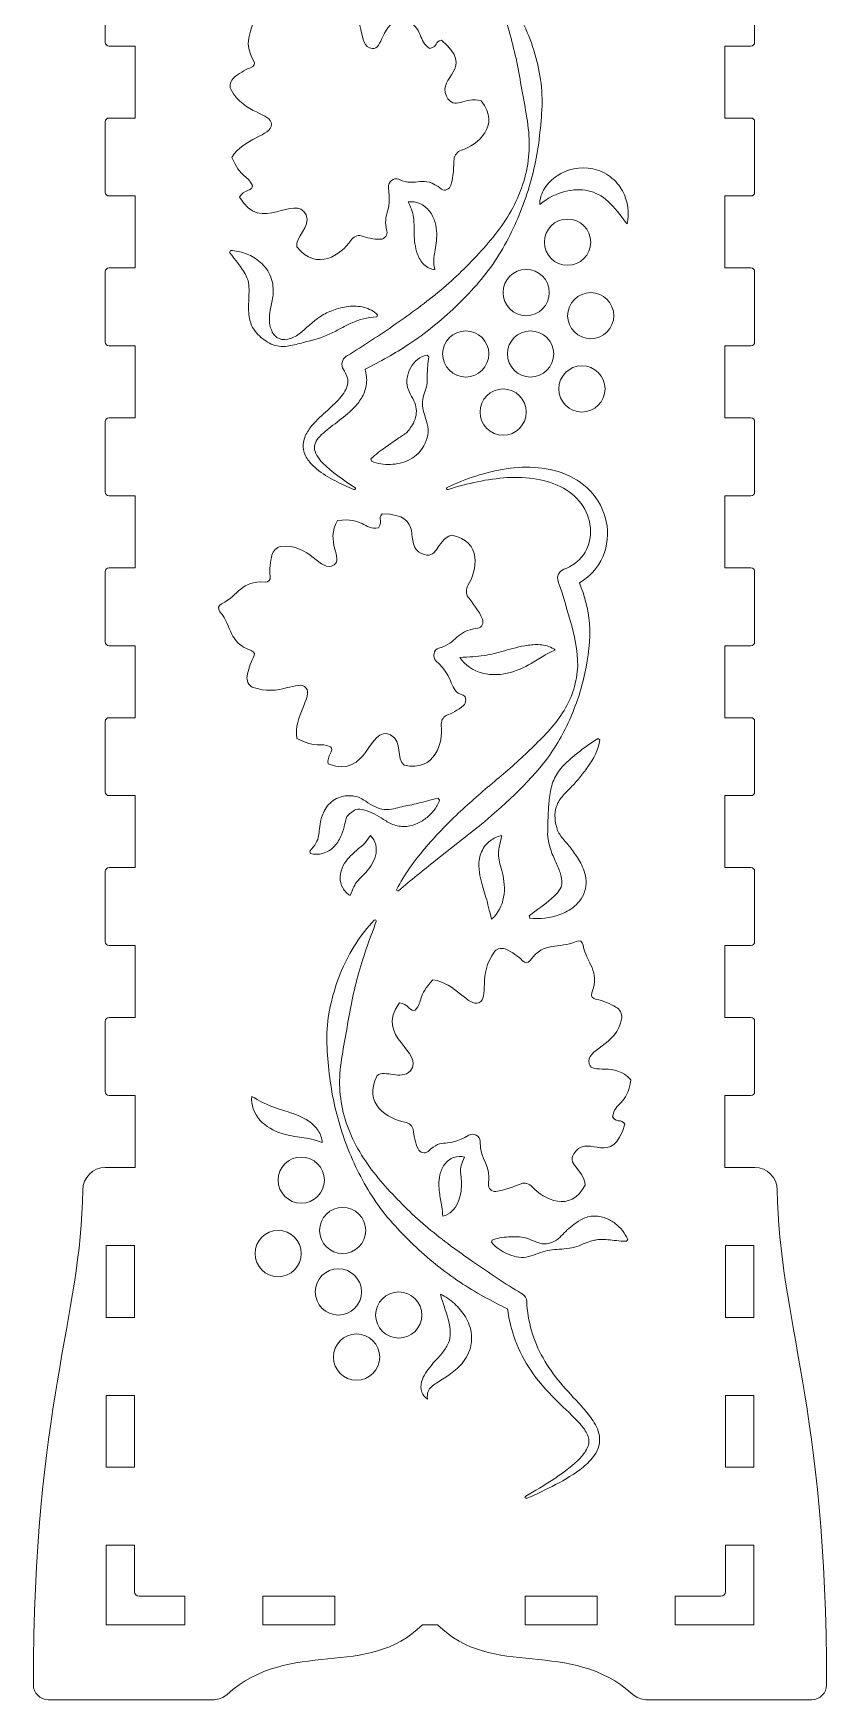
# Model space of a CAD drawing. Header units: inches. Extents: x 110 to 396, y -365 to 80.
# Drawn here: x 110 to 215.8, y -364.6 to -142.3 of the extents above; entities that cross this region are included whole.
import ezdxf

# ---------------------------------------------------------------- set-up
doc = ezdxf.new("R2010")
doc.units = ezdxf.units.IN
doc.header["$MEASUREMENT"] = 0
doc.layers.add('design3', color=7, linetype='Continuous')

# ---------------------------------------------------------------- blocks, each defined once
blk = doc.blocks.new('block 5')
at = {"layer": 'design3', "color": 1, "lineweight": 9}
for points in [[(123.5, -313.61), (119.7, -313.61), (119.7, -304.01), (123.5, -304.01), (123.5, -313.61)], [(202.3, -313.61), (206.1, -313.61), (206.1, -304.01), (202.3, -304.01), (202.3, -313.61)], [(123.5, -333.61), (119.7, -333.61), (119.7, -324.01), (123.5, -324.01), (123.5, -333.61)], [(202.3, -333.61), (206.1, -333.61), (206.1, -324.01), (202.3, -324.01), (202.3, -333.61)], [(140.6, -350.81), (140.6, -354.61), (150.2, -354.61), (150.2, -350.81), (140.6, -350.81)], [(185.2, -350.81), (185.2, -354.61), (175.6, -354.61), (175.6, -350.81), (185.2, -350.81)]]:
    blk.add_lwpolyline(points, dxfattribs=at)
for points in [[(119.7, -354.61), (119.7, -354.61), (119.7, -344.01), (119.7, -344.01), (119.7, -344.01), (123.5, -344.01), (123.5, -344.01), (123.5, -344.01), (123.5, -350.21), (123.5, -350.21), (123.5, -350.54), (123.77, -350.81), (124.1, -350.81), (124.1, -350.81), (130.2, -350.81), (130.2, -350.81), (130.2, -350.81), (130.2, -354.61), (130.2, -354.61), (130.2, -354.61), (119.7, -354.61), (119.7, -354.61)], [(206.1, -354.61), (206.1, -354.61), (206.1, -344.01), (206.1, -344.01), (206.1, -344.01), (202.3, -344.01), (202.3, -344.01), (202.3, -344.01), (202.3, -350.21), (202.3, -350.21), (202.3, -350.54), (202.03, -350.81), (201.7, -350.81), (201.7, -350.81), (195.6, -350.81), (195.6, -350.81), (195.6, -350.81), (195.6, -354.61), (195.6, -354.61), (195.6, -354.61), (206.1, -354.61), (206.1, -354.61)]]:
    blk.add_open_spline(points, degree=3, knots=[0, 0, 0, 0, 1, 1, 1, 2, 2, 2, 3, 3, 3, 4, 4, 4, 5, 5, 5, 6, 6, 6, 7, 7, 7, 7], dxfattribs=at)
blk = doc.blocks.new('block 3')
at = {"layer": 'design3', "color": 1, "lineweight": 9}
blk.add_open_spline([(161.9, -354.61), (154.55, -361.96), (144.25, -356.32), (135.83, -363.92), (135.42, -364.29), (134.66, -364.61), (134.11, -364.61), (134.11, -364.61), (111.99, -364.61), (111.99, -364.61), (110.88, -364.61), (110, -363.71), (110, -362.61), (110, -325.34), (116.37, -313.79), (116.6, -296.6), (116.6, -294.95), (117.94, -293.6), (119.6, -293.6), (119.6, -293.6), (123.6, -293.6), (123.6, -293.6), (123.6, -293.6), (123.6, -284), (123.6, -284), (123.6, -284), (120.1, -284), (120.1, -284), (119.82, -284), (119.6, -283.78), (119.6, -283.5), (119.6, -283.5), (119.6, -274.1), (119.6, -274.1), (119.6, -273.83), (119.82, -273.6), (120.1, -273.6), (120.1, -273.6), (123.6, -273.6), (123.6, -273.6), (123.6, -273.6), (123.6, -264), (123.6, -264), (123.6, -264), (120.1, -264), (120.1, -264), (119.82, -264), (119.6, -263.78), (119.6, -263.5), (119.6, -263.5), (119.6, -254.1), (119.6, -254.1), (119.6, -253.83), (119.82, -253.6), (120.1, -253.6), (120.1, -253.6), (123.6, -253.6), (123.6, -253.6), (123.6, -253.6), (123.6, -244), (123.6, -244), (123.6, -244), (120.1, -244), (120.1, -244), (119.82, -244), (119.6, -243.78), (119.6, -243.5), (119.6, -243.5), (119.6, -234.1), (119.6, -234.1), (119.6, -233.83), (119.82, -233.6), (120.1, -233.6), (120.1, -233.6), (123.6, -233.6), (123.6, -233.6), (123.6, -233.6), (123.6, -224), (123.6, -224), (123.6, -224), (120.1, -224), (120.1, -224), (119.82, -224), (119.6, -223.78), (119.6, -223.5), (119.6, -223.5), (119.6, -214.1), (119.6, -214.1), (119.6, -213.83), (119.82, -213.6), (120.1, -213.6), (120.1, -213.6), (123.6, -213.6), (123.6, -213.6), (123.6, -213.6), (123.6, -204), (123.6, -204), (123.6, -204), (120.1, -204), (120.1, -204), (119.82, -204), (119.6, -203.78), (119.6, -203.5), (119.6, -203.5), (119.6, -194.1), (119.6, -194.1), (119.6, -193.83), (119.82, -193.6), (120.1, -193.6), (120.1, -193.6), (123.6, -193.6), (123.6, -193.6), (123.6, -193.6), (123.6, -184), (123.6, -184), (123.6, -184), (120.1, -184), (120.1, -184), (119.82, -184), (119.6, -183.78), (119.6, -183.5), (119.6, -183.5), (119.6, -174.1), (119.6, -174.1), (119.6, -173.83), (119.82, -173.6), (120.1, -173.6), (120.1, -173.6), (123.6, -173.6), (123.6, -173.6), (123.6, -173.6), (123.6, -164), (123.6, -164), (123.6, -164), (120.1, -164), (120.1, -164), (119.82, -164), (119.6, -163.78), (119.6, -163.5), (119.6, -163.5), (119.6, -154.1), (119.6, -154.1), (119.6, -153.83), (119.82, -153.6), (120.1, -153.6), (120.1, -153.6), (123.6, -153.6), (123.6, -153.6), (123.6, -153.6), (123.6, -144), (123.6, -144), (123.6, -144), (120.1, -144), (120.1, -144), (119.82, -144), (119.6, -143.78), (119.6, -143.5), (119.6, -143.5), (119.6, -134.1), (119.6, -134.1), (119.6, -133.83), (119.82, -133.6), (120.1, -133.6), (120.1, -133.6), (123.6, -133.6), (123.6, -133.6), (123.6, -133.6), (123.6, -124), (123.6, -124), (123.6, -124), (120.1, -124), (120.1, -124), (119.82, -124), (119.6, -123.78), (119.6, -123.5), (119.6, -123.5), (119.6, -114.1), (119.6, -114.1), (119.6, -113.83), (119.82, -113.6), (120.1, -113.6), (120.1, -113.6), (123.6, -113.6), (123.6, -113.6), (123.6, -113.6), (123.6, -104), (123.6, -104), (123.6, -104), (120.1, -104), (120.1, -104), (119.82, -104), (119.6, -103.78), (119.6, -103.5), (119.6, -103.5), (119.6, -94.1), (119.6, -94.1), (119.6, -93.83), (119.82, -93.6), (120.1, -93.6), (120.1, -93.6), (123.6, -93.6), (123.6, -93.6), (123.6, -93.6), (123.6, -84), (123.6, -84), (123.6, -84), (120.1, -84), (120.1, -84), (119.82, -84), (119.6, -83.78), (119.6, -83.5), (119.6, -83.5), (119.6, -74.1), (119.6, -74.1), (119.6, -73.83), (119.82, -73.6), (120.1, -73.6), (120.1, -73.6), (123.6, -73.6), (123.6, -73.6), (123.6, -73.6), (123.6, -64), (123.6, -64), (123.6, -64), (120.1, -64), (120.1, -64), (119.82, -64), (119.6, -63.78), (119.6, -63.5), (119.6, -63.5), (119.6, -54.1), (119.6, -54.1), (119.6, -53.83), (119.82, -53.6), (120.1, -53.6), (120.1, -53.6), (123.6, -53.6), (123.6, -53.6), (123.6, -53.6), (123.6, 14.41), (123.6, 14.41), (123.6, 27.99), (112.03, 32.14), (112.03, 50.56), (112.03, 52.85), (113.88, 54.7), (116.16, 54.7), (117.66, 54.7), (118.98, 53.89), (119.7, 52.7), (119.7, 52.7), (123.5, 52.7), (123.5, 52.7), (135.77, 54.05), (136.55, 61.6), (142.09, 68.87), (146.57, 75.58), (154.22, 80), (162.9, 80), (171.58, 80), (179.22, 75.58), (183.7, 68.87), (189.25, 61.6), (190.02, 54.05), (202.3, 52.7), (202.3, 52.7), (206.1, 52.7), (206.1, 52.7), (206.82, 53.89), (208.13, 54.7), (209.63, 54.7), (211.92, 54.7), (213.77, 52.85), (213.77, 50.56), (213.77, 32.14), (202.2, 27.99), (202.2, 14.41), (202.2, 14.41), (202.2, -53.6), (202.2, -53.6), (202.2, -53.6), (205.69, -53.6), (205.69, -53.6), (205.97, -53.6), (206.19, -53.83), (206.19, -54.1), (206.19, -54.1), (206.19, -63.5), (206.19, -63.5), (206.19, -63.78), (205.97, -64), (205.69, -64), (205.69, -64), (202.2, -64), (202.2, -64), (202.2, -64), (202.2, -73.6), (202.2, -73.6), (202.2, -73.6), (205.69, -73.6), (205.69, -73.6), (205.97, -73.6), (206.19, -73.83), (206.19, -74.1), (206.19, -74.1), (206.19, -83.5), (206.19, -83.5), (206.19, -83.78), (205.97, -84), (205.69, -84), (205.69, -84), (202.2, -84), (202.2, -84), (202.2, -84), (202.2, -93.6), (202.2, -93.6), (202.2, -93.6), (205.69, -93.6), (205.69, -93.6), (205.97, -93.6), (206.19, -93.83), (206.19, -94.1), (206.19, -94.1), (206.19, -103.5), (206.19, -103.5), (206.19, -103.78), (205.97, -104), (205.69, -104), (205.69, -104), (202.2, -104), (202.2, -104), (202.2, -104), (202.2, -113.6), (202.2, -113.6), (202.2, -113.6), (205.69, -113.6), (205.69, -113.6), (205.97, -113.6), (206.19, -113.83), (206.19, -114.1), (206.19, -114.1), (206.19, -123.5), (206.19, -123.5), (206.19, -123.78), (205.97, -124), (205.69, -124), (205.69, -124), (202.2, -124), (202.2, -124), (202.2, -124), (202.2, -133.6), (202.2, -133.6), (202.2, -133.6), (205.69, -133.6), (205.69, -133.6), (205.97, -133.6), (206.19, -133.83), (206.19, -134.1), (206.19, -134.1), (206.19, -143.5), (206.19, -143.5), (206.19, -143.78), (205.97, -144), (205.69, -144), (205.69, -144), (202.2, -144), (202.2, -144), (202.2, -144), (202.2, -153.6), (202.2, -153.6), (202.2, -153.6), (205.69, -153.6), (205.69, -153.6), (205.97, -153.6), (206.19, -153.83), (206.19, -154.1), (206.19, -154.1), (206.19, -163.5), (206.19, -163.5), (206.19, -163.78), (205.97, -164), (205.69, -164), (205.69, -164), (202.2, -164), (202.2, -164), (202.2, -164), (202.2, -173.6), (202.2, -173.6), (202.2, -173.6), (205.69, -173.6), (205.69, -173.6), (205.97, -173.6), (206.19, -173.83), (206.19, -174.1), (206.19, -174.1), (206.19, -183.5), (206.19, -183.5), (206.19, -183.78), (205.97, -184), (205.69, -184), (205.69, -184), (202.2, -184), (202.2, -184), (202.2, -184), (202.2, -193.6), (202.2, -193.6), (202.2, -193.6), (205.69, -193.6), (205.69, -193.6), (205.97, -193.6), (206.19, -193.83), (206.19, -194.1), (206.19, -194.1), (206.19, -203.5), (206.19, -203.5), (206.19, -203.78), (205.97, -204), (205.69, -204), (205.69, -204), (202.2, -204), (202.2, -204), (202.2, -204), (202.2, -213.6), (202.2, -213.6), (202.2, -213.6), (205.69, -213.6), (205.69, -213.6), (205.97, -213.6), (206.19, -213.83), (206.19, -214.1), (206.19, -214.1), (206.19, -223.5), (206.19, -223.5), (206.19, -223.78), (205.97, -224), (205.69, -224), (205.69, -224), (202.2, -224), (202.2, -224), (202.2, -224), (202.2, -233.6), (202.2, -233.6), (202.2, -233.6), (205.69, -233.6), (205.69, -233.6), (205.97, -233.6), (206.19, -233.83), (206.19, -234.1), (206.19, -234.1), (206.19, -243.5), (206.19, -243.5), (206.19, -243.78), (205.97, -244), (205.69, -244), (205.69, -244), (202.2, -244), (202.2, -244), (202.2, -244), (202.2, -253.6), (202.2, -253.6), (202.2, -253.6), (205.69, -253.6), (205.69, -253.6), (205.97, -253.6), (206.19, -253.83), (206.19, -254.1), (206.19, -254.1), (206.19, -263.5), (206.19, -263.5), (206.19, -263.78), (205.97, -264), (205.69, -264), (205.69, -264), (202.2, -264), (202.2, -264), (202.2, -264), (202.2, -273.6), (202.2, -273.6), (202.2, -273.6), (205.69, -273.6), (205.69, -273.6), (205.97, -273.6), (206.19, -273.83), (206.19, -274.1), (206.19, -274.1), (206.19, -283.5), (206.19, -283.5), (206.19, -283.78), (205.97, -284), (205.69, -284), (205.69, -284), (202.2, -284), (202.2, -284), (202.2, -284), (202.2, -293.6), (202.2, -293.6), (202.2, -293.6), (206.2, -293.6), (206.2, -293.6), (207.85, -293.6), (209.2, -294.95), (209.2, -296.6), (209.42, -313.79), (215.79, -325.34), (215.79, -362.61), (215.79, -363.71), (214.91, -364.61), (213.81, -364.61), (213.81, -364.61), (191.69, -364.61), (191.69, -364.61), (191.13, -364.61), (190.37, -364.29), (189.96, -363.92), (181.55, -356.32), (171.25, -361.96), (163.9, -354.61), (163.9, -354.61), (161.9, -354.61), (161.9, -354.61)], degree=3, knots=[0, 0, 0, 0, 1, 1, 1, 2, 2, 2, 3, 3, 3, 4, 4, 4, 5, 5, 5, 6, 6, 6, 7, 7, 7, 8, 8, 8, 9, 9, 9, 10, 10, 10, 11, 11, 11, 12, 12, 12, 13, 13, 13, 14, 14, 14, 15, 15, 15, 16, 16, 16, 17, 17, 17, 18, 18, 18, 19, 19, 19, 20, 20, 20, 21, 21, 21, 22, 22, 22, 23, 23, 23, 24, 24, 24, 25, 25, 25, 26, 26, 26, 27, 27, 27, 28, 28, 28, 29, 29, 29, 30, 30, 30, 31, 31, 31, 32, 32, 32, 33, 33, 33, 34, 34, 34, 35, 35, 35, 36, 36, 36, 37, 37, 37, 38, 38, 38, 39, 39, 39, 40, 40, 40, 41, 41, 41, 42, 42, 42, 43, 43, 43, 44, 44, 44, 45, 45, 45, 46, 46, 46, 47, 47, 47, 48, 48, 48, 49, 49, 49, 50, 50, 50, 51, 51, 51, 52, 52, 52, 53, 53, 53, 54, 54, 54, 55, 55, 55, 56, 56, 56, 57, 57, 57, 58, 58, 58, 59, 59, 59, 60, 60, 60, 61, 61, 61, 62, 62, 62, 63, 63, 63, 64, 64, 64, 65, 65, 65, 66, 66, 66, 67, 67, 67, 68, 68, 68, 69, 69, 69, 70, 70, 70, 71, 71, 71, 72, 72, 72, 73, 73, 73, 74, 74, 74, 75, 75, 75, 76, 76, 76, 77, 77, 77, 78, 78, 78, 79, 79, 79, 80, 80, 80, 81, 81, 81, 82, 82, 82, 83, 83, 83, 84, 84, 84, 85, 85, 85, 86, 86, 86, 87, 87, 87, 88, 88, 88, 89, 89, 89, 90, 90, 90, 91, 91, 91, 92, 92, 92, 93, 93, 93, 94, 94, 94, 95, 95, 95, 96, 96, 96, 97, 97, 97, 98, 98, 98, 99, 99, 99, 100, 100, 100, 101, 101, 101, 102, 102, 102, 103, 103, 103, 104, 104, 104, 105, 105, 105, 106, 106, 106, 107, 107, 107, 108, 108, 108, 109, 109, 109, 110, 110, 110, 111, 111, 111, 112, 112, 112, 113, 113, 113, 114, 114, 114, 115, 115, 115, 116, 116, 116, 117, 117, 117, 118, 118, 118, 119, 119, 119, 120, 120, 120, 121, 121, 121, 122, 122, 122, 123, 123, 123, 124, 124, 124, 125, 125, 125, 126, 126, 126, 127, 127, 127, 128, 128, 128, 129, 129, 129, 130, 130, 130, 131, 131, 131, 132, 132, 132, 133, 133, 133, 134, 134, 134, 135, 135, 135, 136, 136, 136, 137, 137, 137, 138, 138, 138, 139, 139, 139, 140, 140, 140, 141, 141, 141, 142, 142, 142, 143, 143, 143, 144, 144, 144, 145, 145, 145, 146, 146, 146, 147, 147, 147, 148, 148, 148, 149, 149, 149, 150, 150, 150, 151, 151, 151, 152, 152, 152, 153, 153, 153, 154, 154, 154, 155, 155, 155, 156, 156, 156, 157, 157, 157, 158, 158, 158, 159, 159, 159, 160, 160, 160, 161, 161, 161, 162, 162, 162, 163, 163, 163, 164, 164, 164, 165, 165, 165, 166, 166, 166, 167, 167, 167, 168, 168, 168, 169, 169, 169, 170, 170, 170, 171, 171, 171, 172, 172, 172, 173, 173, 173, 173], dxfattribs=at)
at = {"layer": 'design3'}
blk.add_blockref('block 5', (0, 0), dxfattribs=at)
blk = doc.blocks.new('block 6')
at = {"layer": 'design3', "color": 1, "lineweight": 9}
for points, knots in [([(171.54, -172.72), (173.03, -170.49), (174.22, -168.08), (175.16, -165.6), (176.11, -163.13), (176.8, -160.58), (177.24, -157.96), (177.47, -156.65), (177.58, -155.3), (177.71, -153.99), (177.83, -152.66), (177.89, -151.32), (177.8, -149.98), (177.71, -148.64), (177.48, -147.31), (177.15, -146), (176.81, -144.7), (176.4, -143.42), (175.87, -142.18), (174.81, -139.71), (173.37, -137.4), (171.51, -135.5), (171.51, -135.5), (171.5, -135.5), (171.5, -135.5), (171.46, -135.46), (171.4, -135.44), (171.34, -135.46), (171.26, -135.49), (171.22, -135.58), (171.25, -135.66), (172.18, -138.13), (173.05, -140.51), (173.7, -142.94), (174.03, -144.15), (174.32, -145.37), (174.56, -146.59), (174.81, -147.82), (175.01, -149.05), (175.23, -150.29), (175.45, -151.52), (175.69, -152.77), (175.88, -154.04), (176.08, -155.31), (176.17, -156.57), (176.12, -157.84), (176.01, -160.38), (175.3, -162.89), (174.15, -165.16), (173, -167.43), (171.43, -169.46), (169.74, -171.32), (168.04, -173.18), (166.26, -174.96), (164.32, -176.57), (162.38, -178.19), (160.34, -179.67), (158.27, -181.12), (156.19, -182.57), (154.06, -183.97), (151.88, -185.29), (151.88, -185.29), (151.77, -185.36), (151.77, -185.36), (151.77, -185.36), (151.73, -185.38), (151.73, -185.38), (151.14, -185.77), (150.98, -186.57), (151.37, -187.16), (151.77, -187.78), (151.99, -188.37), (151.93, -188.93), (151.9, -189.49), (151.57, -190.14), (151.05, -190.76), (150.54, -191.39), (149.89, -191.99), (149.21, -192.61), (148.53, -193.23), (147.81, -193.86), (147.15, -194.64), (146.82, -195.04), (146.5, -195.48), (146.27, -196.01), (146.04, -196.54), (145.92, -197.19), (146.03, -197.8), (146.13, -198.41), (146.41, -198.93), (146.73, -199.35), (147.05, -199.77), (147.42, -200.11), (147.8, -200.43), (148.56, -201.05), (149.38, -201.54), (150.21, -201.98), (151.04, -202.42), (151.89, -202.8), (152.75, -203.15), (152.82, -203.18), (152.9, -203.16), (152.94, -203.09), (152.98, -203.02), (152.96, -202.93), (152.89, -202.89), (151.34, -201.9), (149.79, -200.86), (148.57, -199.6), (147.98, -198.98), (147.5, -198.24), (147.48, -197.62), (147.44, -197.01), (147.85, -196.41), (148.45, -195.84), (149.04, -195.27), (149.77, -194.73), (150.51, -194.17), (151.25, -193.61), (152.02, -193.03), (152.75, -192.28), (153.1, -191.9), (153.45, -191.48), (153.75, -190.98), (154.05, -190.49), (154.29, -189.9), (154.39, -189.27), (154.5, -188.64), (154.46, -187.98), (154.31, -187.39), (154.28, -187.29), (154.25, -187.2), (154.23, -187.11), (156.24, -186.12), (158.2, -185.02), (160.07, -183.78), (162.29, -182.31), (164.37, -180.63), (166.3, -178.78), (168.22, -176.93), (170.05, -174.96), (171.54, -172.72)], [0, 0, 0, 0, 1, 1, 1, 2, 2, 2, 3, 3, 3, 4, 4, 4, 5, 5, 5, 6, 6, 6, 7, 7, 7, 8, 8, 8, 9, 9, 9, 10, 10, 10, 11, 11, 11, 12, 12, 12, 13, 13, 13, 14, 14, 14, 15, 15, 15, 16, 16, 16, 17, 17, 17, 18, 18, 18, 19, 19, 19, 20, 20, 20, 21, 21, 21, 22, 22, 22, 23, 23, 23, 24, 24, 24, 25, 25, 25, 26, 26, 26, 27, 27, 27, 28, 28, 28, 29, 29, 29, 30, 30, 30, 31, 31, 31, 32, 32, 32, 33, 33, 33, 34, 34, 34, 35, 35, 35, 36, 36, 36, 37, 37, 37, 38, 38, 38, 39, 39, 39, 40, 40, 40, 41, 41, 41, 42, 42, 42, 43, 43, 43, 44, 44, 44, 45, 45, 45, 46, 46, 46, 47, 47, 47, 47]), ([(141.75, -154.48), (141.79, -155.96), (137.98, -156.27), (136.49, -158.86), (137.58, -161.6), (138.58, -161.19), (139.21, -162.62), (139.36, -163.3), (137.97, -163.19), (137.51, -164.15), (140.29, -169.2), (144.88, -163.57), (146.38, -166.51), (147.03, -168.25), (144.85, -169.44), (145.15, -170.8), (147.81, -174.16), (151.06, -171.81), (152.34, -169.93), (152.63, -169.49), (153.21, -169.17), (153.72, -169.33), (154.42, -169.54), (155.36, -169.81), (156.31, -169.78), (156.84, -169.76), (157.3, -169.2), (157.16, -168.68), (156.52, -166.2), (157.85, -166.38), (157.35, -162.85), (157.26, -162.17), (158.09, -161.49), (158.72, -161.78), (161.19, -162.92), (161.91, -161.03), (164.43, -163.1), (164.84, -163.44), (165.53, -163.07), (165.68, -162.57), (166.02, -161.43), (166.08, -160.04), (166.11, -159.09), (166.12, -158.56), (166.58, -158.07), (167.08, -157.9), (169.24, -157.14), (172.39, -154.69), (169.72, -151.33), (167.57, -150.57), (166.13, -152.8), (165.09, -150.67), (163.8, -148.06), (169.03, -147.15), (164.45, -143.2), (163.41, -143.43), (164.06, -144), (162.89, -144.33), (161.17, -143.28), (162.29, -141.89), (159.33, -140.09), (156.23, -141.11), (156.67, -144.51), (155.17, -144.32), (153.06, -144.04), (154.57, -139.97), (151.3, -137.87), (150.86, -137.59), (150.08, -137.66), (149.66, -137.98), (148.99, -138.49), (148.15, -139.24), (147.67, -139.97), (147.38, -140.41), (147.03, -140.51), (146.64, -140.15), (144.27, -137.89), (142.89, -139.26), (140.35, -138.65), (139.83, -138.52), (139.51, -138.78), (139.51, -139.31), (139.5, -141.94), (137.72, -143.1), (139.36, -145.94), (139.62, -146.4), (139.44, -146.72), (138.94, -146.89), (138.18, -147.16), (137.35, -147.73), (136.74, -148.22), (136.33, -148.55), (136.07, -149.31), (136.33, -149.77), (138.24, -153.2), (141.71, -152.83), (141.75, -154.48)], [0, 0, 0, 0, 1, 1, 1, 2, 2, 2, 3, 3, 3, 4, 4, 4, 5, 5, 5, 6, 6, 6, 7, 7, 7, 8, 8, 8, 9, 9, 9, 10, 10, 10, 11, 11, 11, 12, 12, 12, 13, 13, 13, 14, 14, 14, 15, 15, 15, 16, 16, 16, 17, 17, 17, 18, 18, 18, 19, 19, 19, 20, 20, 20, 21, 21, 21, 22, 22, 22, 23, 23, 23, 24, 24, 24, 25, 25, 25, 26, 26, 26, 27, 27, 27, 28, 28, 28, 29, 29, 29, 30, 30, 30, 31, 31, 31, 32, 32, 32, 32]), ([(188.56, -163.33), (188.18, -162.62), (187.63, -161.97), (186.95, -161.45), (186.27, -160.93), (185.46, -160.55), (184.62, -160.38), (182.92, -160.01), (181.17, -160.41), (179.84, -161.3), (179.17, -161.75), (178.6, -162.32), (178.18, -162.99), (177.77, -163.65), (177.51, -164.41), (177.53, -165.16), (178.66, -164.2), (179.76, -163.71), (180.86, -163.42), (181.96, -163.13), (183.03, -163.1), (183.98, -163.31), (184.94, -163.52), (185.82, -163.97), (186.67, -164.74), (187.53, -165.5), (188.28, -166.55), (189.17, -167.74), (189.51, -166.29), (189.32, -164.74), (188.56, -163.33)], [0, 0, 0, 0, 1, 1, 1, 2, 2, 2, 3, 3, 3, 4, 4, 4, 5, 5, 5, 6, 6, 6, 7, 7, 7, 8, 8, 8, 9, 9, 9, 10, 10, 10, 10]), ([(163.79, -169), (163.78, -168.54), (163.72, -168.04), (163.57, -167.53), (163.43, -167.02), (163.2, -166.49), (162.84, -166.04), (162.49, -165.59), (162.04, -165.22), (161.54, -165.01), (161.04, -164.8), (160.52, -164.71), (159.99, -164.8), (160.46, -165.76), (160.69, -166.47), (160.73, -167.09), (160.78, -167.7), (160.77, -168.32), (160.79, -169.1), (160.83, -169.87), (160.87, -170.78), (161.23, -171.77), (161.41, -172.25), (161.68, -172.76), (162.09, -173.15), (162.5, -173.54), (163.02, -173.8), (163.56, -173.8), (163.26, -172.76), (163.44, -172.15), (163.55, -171.44), (163.68, -170.73), (163.82, -169.93), (163.79, -169)], [0, 0, 0, 0, 1, 1, 1, 2, 2, 2, 3, 3, 3, 4, 4, 4, 5, 5, 5, 6, 6, 6, 7, 7, 7, 8, 8, 8, 9, 9, 9, 10, 10, 10, 11, 11, 11, 11]), ([(184.33, -170.16), (184.33, -168.46), (182.95, -167.08), (181.25, -167.08), (179.54, -167.08), (178.16, -168.46), (178.16, -170.16), (178.16, -171.87), (179.54, -173.25), (181.25, -173.25), (182.95, -173.25), (184.33, -171.87), (184.33, -170.16)], [0, 0, 0, 0, 1, 1, 1, 2, 2, 2, 3, 3, 3, 4, 4, 4, 4]), ([(138.69, -175.58), (138.76, -175.95), (138.77, -176.32), (138.76, -176.8), (138.76, -177.27), (138.72, -177.84), (138.71, -178.5), (138.7, -179.15), (138.7, -179.91), (138.91, -180.69), (139.02, -181.07), (139.18, -181.46), (139.39, -181.79), (139.61, -182.13), (139.86, -182.43), (140.14, -182.68), (140.41, -182.93), (140.71, -183.15), (141, -183.33), (141.3, -183.55), (141.63, -183.73), (141.98, -183.86), (142.68, -184.13), (143.42, -184.12), (144.08, -184.01), (144.74, -183.9), (145.36, -183.72), (145.99, -183.56), (147.24, -183.23), (148.5, -182.91), (149.56, -182.41), (150.09, -182.17), (150.58, -181.87), (151.07, -181.62), (151.57, -181.37), (152.05, -181.12), (152.53, -180.91), (153.51, -180.47), (154.49, -180.18), (155.79, -180.13), (155.79, -180.13), (155.9, -179.85), (155.9, -179.85), (155.42, -179.37), (154.78, -179.04), (154.1, -178.86), (153.41, -178.69), (152.69, -178.66), (152, -178.74), (151.3, -178.82), (150.64, -179), (150.02, -179.23), (149.4, -179.47), (148.81, -179.73), (148.28, -180.07), (147.21, -180.73), (146.4, -181.69), (145.45, -182.4), (144.98, -182.74), (144.46, -183.01), (143.92, -183.12), (143.39, -183.22), (142.86, -183.14), (142.47, -182.86), (142.27, -182.72), (142.11, -182.54), (141.97, -182.33), (141.83, -182.09), (141.72, -181.85), (141.64, -181.61), (141.48, -181.12), (141.47, -180.69), (141.48, -180.27), (141.48, -179.84), (141.56, -179.38), (141.68, -178.82), (141.8, -178.28), (141.95, -177.64), (141.99, -176.9), (142.02, -176.17), (141.91, -175.3), (141.55, -174.54), (141.2, -173.77), (140.67, -173.14), (140.09, -172.68), (139.51, -172.21), (138.89, -171.89), (138.26, -171.66), (137.62, -171.44), (136.97, -171.3), (136.3, -171.27), (136.3, -171.27), (136.16, -171.53), (136.16, -171.53), (136.95, -172.58), (137.75, -173.49), (138.24, -174.37), (138.48, -174.8), (138.63, -175.2), (138.69, -175.58)], [0, 0, 0, 0, 1, 1, 1, 2, 2, 2, 3, 3, 3, 4, 4, 4, 5, 5, 5, 6, 6, 6, 7, 7, 7, 8, 8, 8, 9, 9, 9, 10, 10, 10, 11, 11, 11, 12, 12, 12, 13, 13, 13, 14, 14, 14, 15, 15, 15, 16, 16, 16, 17, 17, 17, 18, 18, 18, 19, 19, 19, 20, 20, 20, 21, 21, 21, 22, 22, 22, 23, 23, 23, 24, 24, 24, 25, 25, 25, 26, 26, 26, 27, 27, 27, 28, 28, 28, 29, 29, 29, 30, 30, 30, 31, 31, 31, 32, 32, 32, 33, 33, 33, 33]), ([(175.73, -173.8), (174.03, -173.8), (172.65, -175.18), (172.65, -176.89), (172.65, -178.59), (174.03, -179.97), (175.73, -179.97), (177.43, -179.97), (178.81, -178.59), (178.81, -176.89), (178.81, -175.18), (177.43, -173.8), (175.73, -173.8)], [0, 0, 0, 0, 1, 1, 1, 2, 2, 2, 3, 3, 3, 4, 4, 4, 4]), ([(184.33, -176.89), (182.63, -176.89), (181.25, -178.27), (181.25, -179.97), (181.25, -181.67), (182.63, -183.05), (184.33, -183.05), (186.03, -183.05), (187.41, -181.67), (187.41, -179.97), (187.41, -178.27), (186.03, -176.89), (184.33, -176.89)], [0, 0, 0, 0, 1, 1, 1, 2, 2, 2, 3, 3, 3, 4, 4, 4, 4]), ([(167.66, -188.16), (169.36, -188.16), (170.74, -186.78), (170.74, -185.08), (170.74, -183.38), (169.36, -182), (167.66, -182), (165.96, -182), (164.58, -183.38), (164.58, -185.08), (164.58, -186.78), (165.96, -188.16), (167.66, -188.16)], [0, 0, 0, 0, 1, 1, 1, 2, 2, 2, 3, 3, 3, 4, 4, 4, 4]), ([(179.39, -185.08), (179.39, -183.38), (178.01, -182), (176.3, -182), (174.6, -182), (173.22, -183.38), (173.22, -185.08), (173.22, -186.78), (174.6, -188.16), (176.3, -188.16), (178.01, -188.16), (179.39, -186.78), (179.39, -185.08)], [0, 0, 0, 0, 1, 1, 1, 2, 2, 2, 3, 3, 3, 4, 4, 4, 4]), ([(162.52, -188.52), (162.52, -188.52), (162.54, -187.63), (162.54, -187.63), (162.55, -187.03), (162.62, -186.38), (162.75, -185.45), (162.75, -185.45), (162.53, -185.24), (162.53, -185.24), (161.58, -185.38), (160.79, -186.04), (160.32, -186.89), (160.09, -187.31), (159.93, -187.77), (159.86, -188.23), (159.78, -188.69), (159.79, -189.15), (159.91, -189.57), (160.14, -190.43), (160.75, -191.12), (160.95, -191.86), (161.16, -192.59), (161.11, -193.38), (160.8, -194.05), (160.66, -194.38), (160.47, -194.67), (160.31, -194.9), (160.14, -195.14), (160, -195.34), (159.83, -195.51), (159.49, -195.84), (159.05, -196.07), (158.56, -196.41), (158.56, -196.41), (156.92, -197.56), (156.92, -197.56), (156.32, -197.99), (155.67, -198.44), (155.02, -199.09), (155.02, -199.09), (155.08, -199.38), (155.08, -199.38), (155.93, -199.74), (156.77, -199.84), (157.63, -199.82), (158.48, -199.78), (159.35, -199.61), (160.19, -199.17), (161.02, -198.75), (161.78, -197.97), (162.24, -197), (162.47, -196.52), (162.63, -196), (162.65, -195.5), (162.67, -194.99), (162.57, -194.52), (162.45, -194.09), (162.17, -193.23), (161.91, -192.5), (161.9, -191.72), (161.88, -190.95), (162.24, -190.13), (162.41, -189.46), (162.5, -189.13), (162.52, -188.82), (162.52, -188.52)], [0, 0, 0, 0, 1, 1, 1, 2, 2, 2, 3, 3, 3, 4, 4, 4, 5, 5, 5, 6, 6, 6, 7, 7, 7, 8, 8, 8, 9, 9, 9, 10, 10, 10, 11, 11, 11, 12, 12, 12, 13, 13, 13, 14, 14, 14, 15, 15, 15, 16, 16, 16, 17, 17, 17, 18, 18, 18, 19, 19, 19, 20, 20, 20, 21, 21, 21, 22, 22, 22, 22]), ([(183.16, -192.83), (184.86, -192.83), (186.24, -191.45), (186.24, -189.75), (186.24, -188.04), (184.86, -186.66), (183.16, -186.66), (181.46, -186.66), (180.08, -188.04), (180.08, -189.75), (180.08, -191.45), (181.46, -192.83), (183.16, -192.83)], [0, 0, 0, 0, 1, 1, 1, 2, 2, 2, 3, 3, 3, 4, 4, 4, 4]), ([(169.57, -192.83), (169.57, -194.53), (170.95, -195.91), (172.65, -195.91), (174.35, -195.91), (175.73, -194.53), (175.73, -192.83), (175.73, -191.13), (174.35, -189.75), (172.65, -189.75), (170.95, -189.75), (169.57, -191.13), (169.57, -192.83)], [0, 0, 0, 0, 1, 1, 1, 2, 2, 2, 3, 3, 3, 4, 4, 4, 4]), ([(186.56, -208.62), (186.48, -207.03), (185.91, -205.51), (185.01, -204.25), (184.1, -202.99), (182.87, -202.02), (181.53, -201.37), (180.18, -200.72), (178.74, -200.37), (177.31, -200.25), (175.88, -200.11), (174.46, -200.19), (173.07, -200.4), (171.69, -200.6), (170.34, -200.93), (169.02, -201.36), (167.71, -201.78), (166.43, -202.3), (165.19, -202.88), (165.19, -202.88), (165.19, -202.88), (165.19, -202.88), (165.12, -202.91), (165.09, -202.99), (165.11, -203.06), (165.14, -203.14), (165.22, -203.18), (165.3, -203.16), (167.89, -202.35), (170.55, -201.74), (173.2, -201.58), (174.52, -201.5), (175.84, -201.55), (177.11, -201.77), (178.38, -201.98), (179.61, -202.37), (180.68, -202.99), (181.76, -203.59), (182.68, -204.42), (183.31, -205.41), (183.95, -206.4), (184.29, -207.55), (184.3, -208.7), (184.32, -209.84), (183.98, -210.96), (183.35, -211.86), (182.73, -212.77), (181.81, -213.44), (180.75, -213.81), (180.75, -213.81), (180.75, -213.81), (180.75, -213.81), (180.1, -214.04), (179.76, -214.75), (179.98, -215.4), (179.98, -215.4), (180.01, -215.47), (180.01, -215.47), (180.7, -217.44), (181.24, -219.4), (181.79, -221.37), (182.32, -223.34), (182.75, -225.41), (182.54, -227.5), (182.33, -229.58), (181.54, -231.58), (180.35, -233.3), (179.18, -235.03), (177.67, -236.49), (176.18, -237.93), (175.43, -238.66), (174.67, -239.37), (173.89, -240.07), (173.1, -240.76), (172.29, -241.44), (171.48, -242.12), (169.86, -243.48), (168.24, -244.87), (166.67, -246.36), (165.11, -247.85), (163.58, -249.4), (162.18, -251.08), (160.77, -252.75), (159.47, -254.54), (158.46, -256.49), (158.43, -256.54), (158.44, -256.61), (158.48, -256.66), (158.53, -256.72), (158.63, -256.73), (158.7, -256.68), (160.37, -255.28), (162.01, -253.94), (163.67, -252.62), (163.67, -252.62), (168.68, -248.67), (168.68, -248.67), (172.03, -246.03), (175.24, -243.06), (178.07, -239.64), (179.45, -237.91), (180.58, -235.95), (181.49, -233.93), (182.39, -231.9), (183.09, -229.82), (183.55, -227.66), (184.02, -225.51), (184.32, -223.24), (184.15, -220.98), (184.02, -219.11), (183.51, -217.32), (182.83, -215.62), (183.84, -215.02), (184.73, -214.2), (185.37, -213.2), (186.25, -211.83), (186.64, -210.2), (186.56, -208.62)], [0, 0, 0, 0, 1, 1, 1, 2, 2, 2, 3, 3, 3, 4, 4, 4, 5, 5, 5, 6, 6, 6, 7, 7, 7, 8, 8, 8, 9, 9, 9, 10, 10, 10, 11, 11, 11, 12, 12, 12, 13, 13, 13, 14, 14, 14, 15, 15, 15, 16, 16, 16, 17, 17, 17, 18, 18, 18, 19, 19, 19, 20, 20, 20, 21, 21, 21, 22, 22, 22, 23, 23, 23, 24, 24, 24, 25, 25, 25, 26, 26, 26, 27, 27, 27, 28, 28, 28, 29, 29, 29, 30, 30, 30, 31, 31, 31, 32, 32, 32, 33, 33, 33, 34, 34, 34, 35, 35, 35, 36, 36, 36, 37, 37, 37, 38, 38, 38, 39, 39, 39, 39]), ([(146.36, -229.63), (147.34, -230.75), (144.63, -233.43), (145.15, -236.37), (147.74, -237.77), (148.25, -236.81), (149.65, -237.51), (150.2, -237.93), (149.07, -238.74), (149.33, -239.77), (154.71, -241.85), (154.6, -234.59), (157.64, -235.87), (159.27, -236.79), (158.36, -239.1), (159.46, -239.95), (163.66, -240.81), (164.64, -236.93), (164.4, -234.66), (164.35, -234.13), (164.59, -233.52), (165.07, -233.31), (165.75, -233.02), (166.64, -232.63), (167.35, -231.99), (167.75, -231.64), (167.8, -230.77), (167.3, -230.6), (165.28, -229.94), (166.35, -228.4), (163.69, -226.02), (163.18, -225.56), (163.39, -224.5), (164.06, -224.32), (166.68, -223.6), (166.16, -222.06), (169.28, -221.66), (169.8, -221.59), (170.1, -220.93), (169.89, -220.44), (169.42, -219.36), (168.57, -218.26), (167.98, -217.51), (167.65, -217.09), (167.69, -216.43), (167.96, -215.97), (169.12, -214), (169.96, -210.1), (165.76, -209.23), (163.63, -210.04), (163.96, -212.67), (161.78, -211.71), (159.12, -210.54), (162.55, -206.48), (156.5, -206.41), (155.85, -207.25), (156.71, -207.26), (156.03, -208.27), (154.03, -208.58), (154, -206.79), (150.58, -207.31), (148.86, -210.09), (151.38, -212.41), (150.11, -213.22), (148.31, -214.36), (146.85, -210.28), (143, -210.77), (142.48, -210.84), (141.93, -211.39), (141.81, -211.91), (141.63, -212.73), (141.47, -213.85), (141.57, -214.71), (141.63, -215.24), (141.43, -215.54), (140.9, -215.51), (137.63, -215.31), (137.45, -217.24), (135.11, -218.41), (134.64, -218.65), (134.55, -219.05), (134.89, -219.46), (136.58, -221.48), (135.96, -223.51), (139.04, -224.64), (139.54, -224.82), (139.6, -225.18), (139.33, -225.63), (138.92, -226.33), (138.65, -227.3), (138.5, -228.06), (138.4, -228.58), (138.69, -229.33), (139.18, -229.51), (142.85, -230.91), (145.27, -228.4), (146.36, -229.63)], [0, 0, 0, 0, 1, 1, 1, 2, 2, 2, 3, 3, 3, 4, 4, 4, 5, 5, 5, 6, 6, 6, 7, 7, 7, 8, 8, 8, 9, 9, 9, 10, 10, 10, 11, 11, 11, 12, 12, 12, 13, 13, 13, 14, 14, 14, 15, 15, 15, 16, 16, 16, 17, 17, 17, 18, 18, 18, 19, 19, 19, 20, 20, 20, 21, 21, 21, 22, 22, 22, 23, 23, 23, 24, 24, 24, 25, 25, 25, 26, 26, 26, 27, 27, 27, 28, 28, 28, 29, 29, 29, 30, 30, 30, 31, 31, 31, 32, 32, 32, 32]), ([(176.74, -226.16), (176.74, -226.16), (178.07, -225.33), (178.07, -225.33), (178.52, -225.06), (178.99, -224.81), (179.58, -224.58), (179.09, -224.16), (178.44, -223.97), (177.81, -223.89), (177.18, -223.81), (176.56, -223.86), (175.98, -223.93), (174.81, -224.1), (173.79, -224.41), (172.85, -224.67), (171.9, -224.93), (171.04, -225.16), (170.1, -225.3), (169.15, -225.46), (168.13, -225.49), (166.86, -225.56), (167.55, -226.62), (168.66, -227.32), (169.9, -227.65), (171.15, -227.98), (172.49, -227.89), (173.65, -227.56), (174.82, -227.24), (175.83, -226.7), (176.74, -226.16)], [0, 0, 0, 0, 1, 1, 1, 2, 2, 2, 3, 3, 3, 4, 4, 4, 5, 5, 5, 6, 6, 6, 7, 7, 7, 8, 8, 8, 9, 9, 9, 10, 10, 10, 10]), ([(180.51, -244.14), (180.87, -243.69), (181.29, -243.31), (181.68, -242.91), (182.08, -242.51), (182.45, -242.09), (182.82, -241.62), (183.2, -241.16), (183.58, -240.68), (183.95, -240.16), (184.67, -239.12), (185.37, -237.92), (185.56, -236.54), (185.56, -236.54), (185.31, -236.38), (185.31, -236.38), (184.73, -236.74), (184.22, -237.1), (183.72, -237.46), (183.21, -237.82), (182.73, -238.18), (182.24, -238.57), (181.76, -238.96), (181.29, -239.38), (180.83, -239.84), (180.37, -240.3), (179.95, -240.83), (179.62, -241.45), (179.29, -242.07), (179.08, -242.77), (178.95, -243.46), (178.82, -244.16), (178.77, -244.85), (178.72, -245.51), (178.68, -246.17), (178.64, -246.82), (178.62, -247.48), (178.62, -247.48), (178.6, -248.46), (178.6, -248.46), (178.6, -248.46), (178.59, -248.96), (178.59, -248.96), (178.58, -249.13), (178.59, -249.33), (178.61, -249.52), (178.7, -250.27), (178.89, -250.95), (179.12, -251.57), (179.35, -252.2), (179.63, -252.76), (179.86, -253.29), (180.1, -253.82), (180.29, -254.34), (180.39, -254.78), (180.49, -255.23), (180.5, -255.56), (180.47, -255.81), (180.44, -256.06), (180.35, -256.34), (180.1, -256.7), (179.85, -257.04), (179.48, -257.42), (179.05, -257.78), (178.2, -258.51), (177.16, -259.21), (176.12, -260.05), (176.12, -260.05), (176.21, -260.34), (176.21, -260.34), (177.55, -260.47), (178.88, -260.33), (180.21, -259.87), (180.87, -259.62), (181.54, -259.3), (182.17, -258.76), (182.49, -258.5), (182.79, -258.17), (183.05, -257.78), (183.31, -257.39), (183.51, -256.93), (183.62, -256.45), (183.72, -255.97), (183.74, -255.48), (183.68, -255.03), (183.63, -254.58), (183.51, -254.17), (183.36, -253.8), (183.07, -253.06), (182.69, -252.46), (182.32, -251.91), (181.95, -251.36), (181.57, -250.86), (181.18, -250.4), (180.8, -249.95), (180.41, -249.52), (180.14, -249.07), (180.07, -248.96), (180.01, -248.86), (179.96, -248.72), (179.9, -248.58), (179.85, -248.44), (179.81, -248.3), (179.72, -248.01), (179.65, -247.72), (179.61, -247.42), (179.53, -246.84), (179.54, -246.23), (179.69, -245.67), (179.85, -245.1), (180.14, -244.58), (180.51, -244.14)], [0, 0, 0, 0, 1, 1, 1, 2, 2, 2, 3, 3, 3, 4, 4, 4, 5, 5, 5, 6, 6, 6, 7, 7, 7, 8, 8, 8, 9, 9, 9, 10, 10, 10, 11, 11, 11, 12, 12, 12, 13, 13, 13, 14, 14, 14, 15, 15, 15, 16, 16, 16, 17, 17, 17, 18, 18, 18, 19, 19, 19, 20, 20, 20, 21, 21, 21, 22, 22, 22, 23, 23, 23, 24, 24, 24, 25, 25, 25, 26, 26, 26, 27, 27, 27, 28, 28, 28, 29, 29, 29, 30, 30, 30, 31, 31, 31, 32, 32, 32, 33, 33, 33, 34, 34, 34, 35, 35, 35, 36, 36, 36, 37, 37, 37, 37]), ([(157.74, -247.75), (158.24, -247.98), (158.8, -248.11), (159.36, -248.12), (159.92, -248.12), (160.47, -247.99), (160.98, -247.79), (161.48, -247.59), (161.95, -247.33), (162.36, -247.02), (162.77, -246.7), (163.13, -246.34), (163.44, -245.94), (163.74, -245.53), (164.01, -245.1), (164.18, -244.59), (164.18, -244.59), (163.98, -244.36), (163.98, -244.36), (162.95, -244.54), (162.12, -244.82), (161.32, -245.01), (160.93, -245.12), (160.56, -245.21), (160.19, -245.28), (159.83, -245.36), (159.49, -245.4), (159.15, -245.48), (158.8, -245.56), (158.45, -245.66), (158.05, -245.75), (157.66, -245.83), (157.22, -245.88), (156.79, -245.84), (156.35, -245.79), (155.92, -245.66), (155.52, -245.46), (155.12, -245.27), (154.74, -245.02), (154.32, -244.75), (153.9, -244.49), (153.44, -244.17), (152.74, -244.06), (152.65, -244.05), (152.56, -244.04), (152.47, -244.04), (152.42, -244.04), (152.39, -244.04), (152.33, -244.04), (152.33, -244.04), (152.24, -244.03), (152.24, -244.03), (152.14, -244.01), (151.95, -244.01), (151.81, -244.02), (151.52, -244.03), (151.22, -244.09), (150.91, -244.19), (150.29, -244.39), (149.65, -244.84), (149.2, -245.41), (148.76, -245.99), (148.52, -246.59), (148.38, -247.1), (148.25, -247.61), (148.2, -248.04), (148.16, -248.41), (148.13, -248.78), (148.1, -249.08), (148.05, -249.38), (147.99, -249.68), (147.89, -249.98), (147.69, -250.33), (147.49, -250.67), (147.2, -251.03), (146.86, -251.43), (146.86, -251.43), (146.95, -251.72), (146.95, -251.72), (147.47, -251.85), (148.03, -251.86), (148.59, -251.7), (149.15, -251.55), (149.71, -251.22), (150.15, -250.75), (150.59, -250.28), (150.89, -249.72), (151.09, -249.23), (151.3, -248.72), (151.42, -248.26), (151.51, -247.89), (151.6, -247.52), (151.65, -247.25), (151.7, -247.06), (151.75, -246.87), (151.83, -246.73), (152.04, -246.54), (152.14, -246.44), (152.26, -246.35), (152.41, -246.24), (152.49, -246.19), (152.52, -246.14), (152.65, -246.08), (152.65, -246.08), (152.72, -246.03), (152.72, -246.03), (152.71, -246.03), (152.74, -246.02), (152.74, -246.01), (152.77, -245.99), (152.79, -245.97), (152.82, -245.95), (153.03, -245.81), (153.45, -245.78), (153.87, -245.85), (154.29, -245.93), (154.72, -246.09), (155.14, -246.28), (155.56, -246.47), (155.96, -246.71), (156.38, -246.97), (156.8, -247.23), (157.24, -247.53), (157.74, -247.75)], [0, 0, 0, 0, 1, 1, 1, 2, 2, 2, 3, 3, 3, 4, 4, 4, 5, 5, 5, 6, 6, 6, 7, 7, 7, 8, 8, 8, 9, 9, 9, 10, 10, 10, 11, 11, 11, 12, 12, 12, 13, 13, 13, 14, 14, 14, 15, 15, 15, 16, 16, 16, 17, 17, 17, 18, 18, 18, 19, 19, 19, 20, 20, 20, 21, 21, 21, 22, 22, 22, 23, 23, 23, 24, 24, 24, 25, 25, 25, 26, 26, 26, 27, 27, 27, 28, 28, 28, 29, 29, 29, 30, 30, 30, 31, 31, 31, 32, 32, 32, 33, 33, 33, 34, 34, 34, 35, 35, 35, 36, 36, 36, 37, 37, 37, 38, 38, 38, 39, 39, 39, 40, 40, 40, 41, 41, 41, 41]), ([(154.22, -250.32), (153.99, -250.58), (153.77, -250.77), (153.55, -250.94), (153.11, -251.29), (152.65, -251.64), (152.1, -252.24), (151.83, -252.53), (151.56, -252.89), (151.33, -253.33), (151.1, -253.78), (150.93, -254.31), (150.92, -254.85), (150.91, -255.38), (151.04, -255.89), (151.27, -256.31), (151.51, -256.73), (151.82, -257.07), (152.25, -257.32), (152.44, -256.87), (152.57, -256.48), (152.74, -256.16), (152.89, -255.84), (153.05, -255.6), (153.22, -255.41), (153.38, -255.22), (153.54, -255.07), (153.72, -254.89), (153.89, -254.71), (154.1, -254.5), (154.33, -254.24), (154.78, -253.74), (155.38, -253.01), (155.63, -252.03), (155.76, -251.55), (155.78, -251.02), (155.67, -250.55), (155.55, -250.08), (155.32, -249.65), (154.96, -249.32), (154.68, -249.73), (154.46, -250.05), (154.22, -250.32)], [0, 0, 0, 0, 1, 1, 1, 2, 2, 2, 3, 3, 3, 4, 4, 4, 5, 5, 5, 6, 6, 6, 7, 7, 7, 8, 8, 8, 9, 9, 9, 10, 10, 10, 11, 11, 11, 12, 12, 12, 13, 13, 13, 14, 14, 14, 14]), ([(172.47, -249.32), (171.9, -249.44), (171.38, -249.68), (170.92, -250.03), (170.45, -250.39), (170.04, -250.88), (169.77, -251.48), (169.5, -252.08), (169.39, -252.77), (169.41, -253.38), (169.42, -253.99), (169.52, -254.53), (169.63, -255.01), (169.86, -255.98), (170.12, -256.75), (170.36, -257.6), (170.62, -258.44), (170.8, -259.35), (171.12, -260.47), (172.01, -259.72), (172.51, -258.67), (172.72, -257.55), (172.94, -256.43), (172.78, -255.27), (172.55, -254.33), (172.44, -253.86), (172.32, -253.45), (172.23, -253.08), (172.15, -252.72), (172.08, -252.41), (172.05, -252.06), (172.02, -251.71), (172.05, -251.31), (172.14, -250.85), (172.21, -250.39), (172.35, -249.9), (172.47, -249.32)], [0, 0, 0, 0, 1, 1, 1, 2, 2, 2, 3, 3, 3, 4, 4, 4, 5, 5, 5, 6, 6, 6, 7, 7, 7, 8, 8, 8, 9, 9, 9, 10, 10, 10, 11, 11, 11, 12, 12, 12, 12]), ([(184.49, -327.18), (184.05, -326.55), (183.57, -326), (183.09, -325.46), (182.13, -324.39), (181.16, -323.39), (180.29, -322.33), (179.41, -321.28), (178.63, -320.17), (177.97, -319.02), (176.65, -316.71), (175.93, -314.13), (175.8, -311.49), (175.78, -311.09), (175.56, -310.69), (175.19, -310.47), (175.19, -310.47), (175.1, -310.42), (175.1, -310.42), (172.91, -309.11), (170.8, -307.69), (168.71, -306.25), (168.19, -305.89), (167.68, -305.53), (167.17, -305.15), (166.65, -304.79), (166.14, -304.41), (165.64, -304.04), (164.62, -303.29), (163.63, -302.51), (162.66, -301.7), (160.72, -300.09), (158.94, -298.31), (157.24, -296.45), (155.55, -294.58), (153.98, -292.56), (152.83, -290.28), (151.68, -288.01), (150.97, -285.5), (150.86, -282.96), (150.81, -281.69), (150.9, -280.44), (151.1, -279.16), (151.29, -277.9), (151.53, -276.65), (151.75, -275.41), (151.97, -274.17), (152.17, -272.94), (152.42, -271.72), (152.66, -270.49), (152.95, -269.28), (153.28, -268.07), (153.61, -266.86), (153.99, -265.65), (154.4, -264.44), (154.81, -263.23), (155.27, -262.03), (155.73, -260.79), (155.75, -260.73), (155.74, -260.67), (155.69, -260.63), (155.63, -260.57), (155.54, -260.57), (155.48, -260.63), (155.48, -260.63), (155.47, -260.63), (155.47, -260.63), (154.54, -261.57), (153.72, -262.63), (152.99, -263.76), (152.26, -264.88), (151.64, -266.07), (151.11, -267.31), (150.58, -268.54), (150.17, -269.83), (149.83, -271.13), (149.5, -272.44), (149.27, -273.77), (149.18, -275.1), (149.1, -276.44), (149.15, -277.79), (149.27, -279.11), (149.4, -280.43), (149.51, -281.77), (149.74, -283.08), (150.18, -285.71), (150.87, -288.26), (151.81, -290.73), (152.76, -293.2), (153.95, -295.62), (155.44, -297.85), (156.93, -300.08), (158.76, -302.06), (160.68, -303.91), (162.62, -305.74), (164.69, -307.44), (166.91, -308.91), (168.93, -310.26), (171.06, -311.42), (173.24, -312.48), (173.41, -313.71), (173.68, -314.93), (174.08, -316.12), (174.56, -317.55), (175.23, -318.92), (176.03, -320.19), (176.83, -321.45), (177.77, -322.61), (178.77, -323.67), (179.76, -324.73), (180.82, -325.71), (181.81, -326.68), (182.31, -327.16), (182.79, -327.65), (183.19, -328.15), (183.6, -328.65), (183.93, -329.17), (184.04, -329.68), (184.16, -330.19), (184.06, -330.71), (183.77, -331.24), (183.48, -331.77), (183.04, -332.28), (182.56, -332.74), (181.58, -333.67), (180.43, -334.49), (179.27, -335.26), (178.09, -336.03), (176.89, -336.76), (175.66, -337.47), (175.6, -337.51), (175.57, -337.59), (175.6, -337.66), (175.63, -337.73), (175.72, -337.77), (175.8, -337.74), (177.1, -337.17), (178.39, -336.58), (179.65, -335.91), (180.91, -335.24), (182.15, -334.52), (183.31, -333.59), (183.88, -333.12), (184.43, -332.6), (184.89, -331.92), (185.11, -331.58), (185.3, -331.19), (185.41, -330.76), (185.53, -330.33), (185.55, -329.87), (185.48, -329.43), (185.35, -328.54), (184.92, -327.81), (184.49, -327.18)], [0, 0, 0, 0, 1, 1, 1, 2, 2, 2, 3, 3, 3, 4, 4, 4, 5, 5, 5, 6, 6, 6, 7, 7, 7, 8, 8, 8, 9, 9, 9, 10, 10, 10, 11, 11, 11, 12, 12, 12, 13, 13, 13, 14, 14, 14, 15, 15, 15, 16, 16, 16, 17, 17, 17, 18, 18, 18, 19, 19, 19, 20, 20, 20, 21, 21, 21, 22, 22, 22, 23, 23, 23, 24, 24, 24, 25, 25, 25, 26, 26, 26, 27, 27, 27, 28, 28, 28, 29, 29, 29, 30, 30, 30, 31, 31, 31, 32, 32, 32, 33, 33, 33, 34, 34, 34, 35, 35, 35, 36, 36, 36, 37, 37, 37, 38, 38, 38, 39, 39, 39, 40, 40, 40, 41, 41, 41, 42, 42, 42, 43, 43, 43, 44, 44, 44, 45, 45, 45, 46, 46, 46, 47, 47, 47, 48, 48, 48, 49, 49, 49, 50, 50, 50, 51, 51, 51, 51]), ([(184.13, -279.8), (183.54, -277.76), (187.87, -277.49), (188.46, -273.66), (188.54, -273.14), (188.17, -272.46), (187.7, -272.2), (186.97, -271.8), (185.94, -271.33), (185.08, -271.19), (184.56, -271.1), (184.32, -270.82), (184.5, -270.32), (185.6, -267.24), (183.8, -266.53), (183.33, -263.96), (183.23, -263.43), (182.87, -263.24), (182.38, -263.45), (179.97, -264.51), (178.2, -263.35), (176.25, -265.99), (175.94, -266.42), (175.58, -266.38), (175.21, -266), (174.66, -265.41), (173.81, -264.88), (173.12, -264.52), (172.65, -264.28), (171.85, -264.35), (171.53, -264.77), (169.17, -267.91), (170.9, -270.93), (169.42, -271.63), (168.07, -272.27), (166.25, -268.91), (163.29, -268.59), (161.22, -270.7), (162, -271.44), (160.94, -272.6), (160.37, -273.01), (159.92, -271.7), (158.85, -271.66), (155.36, -276.24), (162.36, -278.17), (160.28, -280.73), (158.95, -282.03), (156.98, -280.52), (155.86, -281.34), (153.86, -285.13), (157.32, -287.15), (159.56, -287.56), (160.08, -287.66), (160.6, -288.05), (160.67, -288.58), (160.76, -289.31), (160.89, -290.28), (161.3, -291.13), (161.53, -291.61), (162.28, -291.85), (162.65, -291.47), (164.63, -289.5), (165.03, -291.17), (168.06, -289.29), (168.65, -288.92), (169.6, -289.42), (169.59, -290.11), (169.55, -292.82), (171.1, -293.2), (170.69, -295.86), (170.61, -296.39), (171.16, -296.86), (171.69, -296.79), (172.86, -296.64), (174.16, -296.14), (175.04, -295.78), (175.53, -295.57), (176.16, -295.79), (176.52, -296.18), (178.09, -297.85), (181.6, -299.74), (183.6, -295.95), (183.42, -293.68), (180.8, -293.26), (182.33, -291.44), (184.2, -289.21), (187.14, -293.63), (188.9, -287.84), (188.27, -286.98), (188.02, -287.81), (187.24, -286.87), (187.5, -284.87), (189.23, -285.33), (189.68, -281.9), (187.49, -279.48), (184.56, -281.25), (184.13, -279.8)], [0, 0, 0, 0, 1, 1, 1, 2, 2, 2, 3, 3, 3, 4, 4, 4, 5, 5, 5, 6, 6, 6, 7, 7, 7, 8, 8, 8, 9, 9, 9, 10, 10, 10, 11, 11, 11, 12, 12, 12, 13, 13, 13, 14, 14, 14, 15, 15, 15, 16, 16, 16, 17, 17, 17, 18, 18, 18, 19, 19, 19, 20, 20, 20, 21, 21, 21, 22, 22, 22, 23, 23, 23, 24, 24, 24, 25, 25, 25, 26, 26, 26, 27, 27, 27, 28, 28, 28, 29, 29, 29, 30, 30, 30, 31, 31, 31, 32, 32, 32, 32]), ([(143.06, -289.05), (144.06, -289.36), (144.97, -289.49), (145.8, -289.6), (146.65, -289.72), (147.44, -289.84), (148.51, -290.29), (148.51, -289.71), (148.29, -289.15), (147.97, -288.66), (147.64, -288.17), (147.2, -287.77), (146.74, -287.44), (145.8, -286.8), (144.82, -286.47), (143.99, -286.19), (143.14, -285.92), (142.41, -285.71), (141.66, -285.42), (140.9, -285.13), (140.13, -284.7), (139.13, -284.13), (139, -285.27), (139.44, -286.4), (140.22, -287.29), (141, -288.18), (142.08, -288.73), (143.06, -289.05)], [0, 0, 0, 0, 1, 1, 1, 2, 2, 2, 3, 3, 3, 4, 4, 4, 5, 5, 5, 6, 6, 6, 7, 7, 7, 8, 8, 8, 9, 9, 9, 9]), ([(148.81, -295.29), (148.81, -293.59), (147.43, -292.21), (145.73, -292.21), (144.03, -292.21), (142.65, -293.59), (142.65, -295.29), (142.65, -296.99), (144.03, -298.37), (145.73, -298.37), (147.43, -298.37), (148.81, -296.99), (148.81, -295.29)], [0, 0, 0, 0, 1, 1, 1, 2, 2, 2, 3, 3, 3, 4, 4, 4, 4]), ([(167.48, -292.21), (167.01, -292.08), (166.54, -292.1), (166.07, -292.26), (165.6, -292.43), (165.15, -292.78), (164.83, -293.22), (164.51, -293.66), (164.32, -294.16), (164.22, -294.61), (164.12, -295.07), (164.09, -295.49), (164.09, -295.87), (164.09, -296.64), (164.19, -297.25), (164.31, -297.87), (164.42, -298.5), (164.53, -299.15), (164.62, -300.12), (165.56, -299.88), (166.24, -299.13), (166.62, -298.3), (167, -297.47), (167.08, -296.59), (167.09, -295.88), (167.09, -295.53), (167.07, -295.2), (167.05, -294.93), (167.05, -294.93), (166.98, -294.18), (166.98, -294.18), (166.97, -293.95), (166.97, -293.69), (167.05, -293.36), (167.13, -293.03), (167.29, -292.67), (167.48, -292.21)], [0, 0, 0, 0, 1, 1, 1, 2, 2, 2, 3, 3, 3, 4, 4, 4, 5, 5, 5, 6, 6, 6, 7, 7, 7, 8, 8, 8, 9, 9, 9, 10, 10, 10, 11, 11, 11, 12, 12, 12, 12]), ([(151.25, -305.09), (152.95, -305.09), (154.33, -303.71), (154.33, -302.01), (154.33, -300.31), (152.95, -298.93), (151.25, -298.93), (149.55, -298.93), (148.17, -300.31), (148.17, -302.01), (148.17, -303.71), (149.55, -305.09), (151.25, -305.09)], [0, 0, 0, 0, 1, 1, 1, 2, 2, 2, 3, 3, 3, 4, 4, 4, 4]), ([(187.58, -301.06), (187.21, -300.78), (186.78, -300.53), (186.29, -300.35), (185.8, -300.16), (185.21, -300.06), (184.62, -300.1), (184.02, -300.14), (183.45, -300.34), (183, -300.59), (182.55, -300.84), (182.19, -301.12), (181.87, -301.38), (181.55, -301.64), (181.26, -301.87), (181, -302.13), (180.73, -302.4), (180.48, -302.68), (180.2, -302.94), (179.64, -303.48), (178.9, -303.81), (178.14, -303.8), (177.37, -303.8), (176.61, -303.31), (175.91, -303.07), (175.55, -302.94), (175.19, -302.89), (174.82, -302.87), (174.44, -302.84), (174.07, -302.83), (173.68, -302.85), (172.9, -302.88), (172.09, -302.96), (171.18, -303.29), (171.18, -303.29), (171.1, -303.58), (171.1, -303.58), (171.4, -303.97), (171.75, -304.27), (172.1, -304.52), (172.46, -304.77), (172.84, -304.98), (173.23, -305.14), (173.62, -305.3), (174.03, -305.43), (174.45, -305.51), (174.86, -305.6), (175.29, -305.64), (175.72, -305.56), (176.6, -305.43), (177.45, -304.95), (178.25, -304.76), (179.06, -304.56), (179.89, -304.52), (180.81, -304.47), (181.26, -304.43), (181.72, -304.37), (182.15, -304.25), (182.59, -304.14), (182.97, -303.96), (183.33, -303.81), (183.7, -303.66), (184.03, -303.53), (184.3, -303.45), (184.57, -303.38), (184.77, -303.33), (184.96, -303.29), (185.16, -303.25), (185.38, -303.21), (185.66, -303.2), (185.94, -303.19), (186.27, -303.2), (186.63, -303.24), (187.35, -303.3), (188.15, -303.43), (189.09, -303.45), (189.09, -303.45), (189.26, -303.2), (189.26, -303.2), (188.87, -302.33), (188.31, -301.64), (187.58, -301.06)], [0, 0, 0, 0, 1, 1, 1, 2, 2, 2, 3, 3, 3, 4, 4, 4, 5, 5, 5, 6, 6, 6, 7, 7, 7, 8, 8, 8, 9, 9, 9, 10, 10, 10, 11, 11, 11, 12, 12, 12, 13, 13, 13, 14, 14, 14, 15, 15, 15, 16, 16, 16, 17, 17, 17, 18, 18, 18, 19, 19, 19, 20, 20, 20, 21, 21, 21, 22, 22, 22, 23, 23, 23, 24, 24, 24, 25, 25, 25, 26, 26, 26, 27, 27, 27, 27]), ([(142.65, -302.01), (140.95, -302.01), (139.57, -303.39), (139.57, -305.09), (139.57, -306.8), (140.95, -308.18), (142.65, -308.18), (144.35, -308.18), (145.73, -306.8), (145.73, -305.09), (145.73, -303.39), (144.35, -302.01), (142.65, -302.01)], [0, 0, 0, 0, 1, 1, 1, 2, 2, 2, 3, 3, 3, 4, 4, 4, 4]), ([(153.76, -310.21), (153.76, -308.51), (152.38, -307.13), (150.68, -307.13), (148.97, -307.13), (147.59, -308.51), (147.59, -310.21), (147.59, -311.91), (148.97, -313.29), (150.68, -313.29), (152.38, -313.29), (153.76, -311.91), (153.76, -310.21)], [0, 0, 0, 0, 1, 1, 1, 2, 2, 2, 3, 3, 3, 4, 4, 4, 4]), ([(158.73, -310.21), (157.03, -310.21), (155.65, -311.59), (155.65, -313.29), (155.65, -314.99), (157.03, -316.37), (158.73, -316.37), (160.43, -316.37), (161.81, -314.99), (161.81, -313.29), (161.81, -311.59), (160.43, -310.21), (158.73, -310.21)], [0, 0, 0, 0, 1, 1, 1, 2, 2, 2, 3, 3, 3, 4, 4, 4, 4]), ([(167.62, -313.53), (167.2, -312.84), (166.71, -312.27), (166.15, -311.77), (165.59, -311.27), (164.99, -310.85), (164.3, -310.53), (164.69, -311.98), (165.2, -313.25), (165.45, -314.44), (165.57, -315.02), (165.63, -315.57), (165.59, -316.03), (165.56, -316.5), (165.44, -316.88), (165.23, -317.29), (165.02, -317.7), (164.71, -318.13), (164.32, -318.59), (163.93, -319.06), (163.46, -319.53), (162.99, -320.1), (162.54, -320.67), (162.02, -321.31), (161.77, -322.2), (161.65, -322.65), (161.65, -323.15), (161.81, -323.57), (161.96, -323.98), (162.24, -324.29), (162.55, -324.5), (162.52, -324.12), (162.55, -323.77), (162.64, -323.5), (162.74, -323.22), (162.9, -323.03), (163.09, -322.86), (163.47, -322.52), (164, -322.21), (164.56, -321.86), (165.12, -321.52), (165.72, -321.12), (166.31, -320.62), (166.89, -320.11), (167.49, -319.48), (167.9, -318.66), (168.33, -317.84), (168.52, -316.84), (168.43, -315.93), (168.34, -315.01), (168.02, -314.21), (167.62, -313.53)], [0, 0, 0, 0, 1, 1, 1, 2, 2, 2, 3, 3, 3, 4, 4, 4, 5, 5, 5, 6, 6, 6, 7, 7, 7, 8, 8, 8, 9, 9, 9, 10, 10, 10, 11, 11, 11, 12, 12, 12, 13, 13, 13, 14, 14, 14, 15, 15, 15, 16, 16, 16, 17, 17, 17, 17]), ([(153.1, -315.82), (151.4, -315.82), (150.02, -317.2), (150.02, -318.9), (150.02, -320.6), (151.4, -321.98), (153.1, -321.98), (154.81, -321.98), (156.19, -320.6), (156.19, -318.9), (156.19, -317.2), (154.81, -315.82), (153.1, -315.82)], [0, 0, 0, 0, 1, 1, 1, 2, 2, 2, 3, 3, 3, 4, 4, 4, 4])]:
    blk.add_open_spline(points, degree=3, knots=knots, dxfattribs=at)
blk = doc.blocks.new('block 2')
at = {"layer": 'design3'}
for name in ['block 3', 'block 6']:
    blk.add_blockref(name, (0, 0), dxfattribs=at)

msp = doc.modelspace()

# ---------------------------------------------------------------- block references
at = {"layer": 'design3'}
msp.add_blockref('block 2', (0, 0), dxfattribs=at)

doc.saveas('drawing.dxf')
